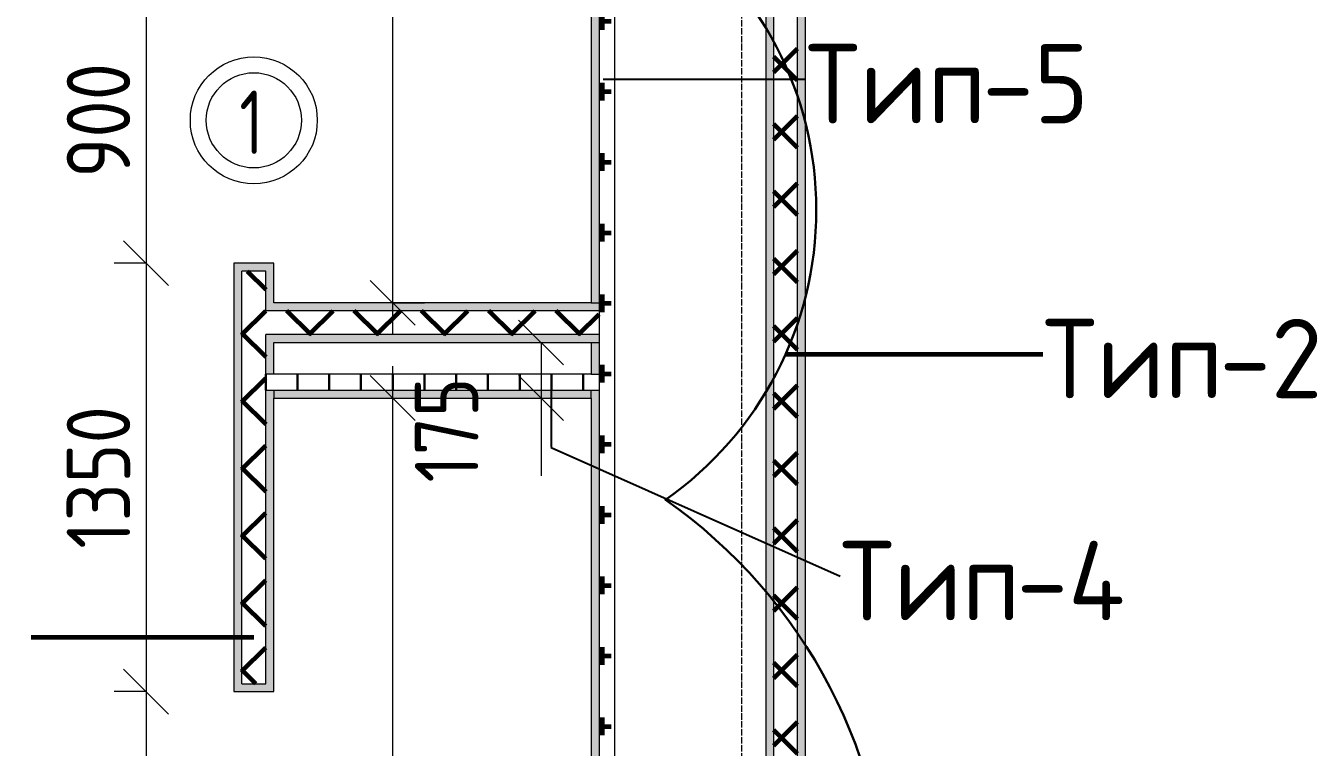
# Model space of a CAD drawing. Header units: millimetres. Extents: x -60946 to 138510, y -262288 to 24501.
# Drawn here: x -5446 to -1379, y -145218 to -142945 of the extents above; entities that cross this region are included whole.
import ezdxf

# ---------------------------------------------------------------- set-up
doc = ezdxf.new("R2010")
doc.units = ezdxf.units.MM
doc.linetypes.add('ADSK_Линия сетки', pattern=[25, 20, -2.5, 0, -2.5])
for name, color, linetype, lineweight in [('2)Тип-2', 3, 'Continuous', 60), ('2)Тип-5', 1, 'Continuous', 60), ('Марки дверей', 7, 'Continuous', 20), ('Оси', 7, 'Continuous', 9), ('Размеры', 7, 'Continuous', 9), ('Стены внутренние', 7, 'Continuous', 18), ('Стены штриховка', 7, 'Continuous', 9)]:
    doc.layers.add(name, color=color, linetype=linetype, lineweight=lineweight)
doc.layers.add('2)Тип-4', color=7, linetype='Continuous', lineweight=30, true_color=0x0080c0)
doc.styles.add('GOST Common_3', font='', dxfattribs={"width": 0.9, "height": 200})
doc.styles.add('GOST Common_4', font='', dxfattribs={"height": 250})
doc.styles.add('GOST Common_B', font='', dxfattribs={"width": 0.8, "height": 200})
doc.styles.get('GOST Common_3').set_extended_font_data('GOST Common')
doc.styles.get('GOST Common_4').set_extended_font_data('GOST Common')
doc.styles.get('GOST Common_B').set_extended_font_data('GOST Common', bold=True)
doc.dimstyles.new('ADSK_Основной_2_0', dxfattribs={"dimscale": 304.8, "dimtxt": 201.142999, "dimasz": 0.463911, "dimexe": 0.328084, "dimexo": 0.328084, "dimgap": 0.164042, "dimtad": 1, "dimdec": 3, "dimrnd": 0.001, "dimdsep": 46, "dimtxsty": 'GOST Common_3', "dimblk1": 'OBLIQUE', "dimblk2": 'OBLIQUE', "dimsah": 1, "dimcen": 0.09, "dimdle": 0.328084, "dimazin": 2, "dimtfac": 1, "dimtdec": 4, "dimtix": 1, "dimtmove": 0, "dimatfit": 3, "dimfxl": 1, "dimtvp": 1, "dimtolj": 1, "dimtzin": 0, "dimlwd": 20, "dimlwe": 20, "dimarcsym": 2})
doc.dimstyles.new('ADSK_Основной_2_0_2', dxfattribs={"dimscale": 304.8, "dimtxt": 201.142999, "dimasz": 0.463911, "dimexe": 0.328084, "dimexo": 0.328084, "dimgap": 0.164042, "dimtad": 1, "dimdec": 3, "dimrnd": 0.001, "dimdsep": 46, "dimtxsty": 'GOST Common_3', "dimblk1": 'OBLIQUE', "dimblk2": 'OBLIQUE', "dimsah": 1, "dimcen": 0.09, "dimdle": 0.328084, "dimazin": 2, "dimtfac": 1, "dimtdec": 4, "dimtix": 1, "dimtmove": 0, "dimatfit": 3, "dimfxl": 1, "dimtvp": 1, "dimtolj": 1, "dimtzin": 0, "dimlwd": 20, "dimlwe": 20, "dimarcsym": 2})
pattern_1 = [(45, (9.36, -150597.75), (-106.066, 106.066), []), (135, (9.36, -150597.75), (-106.066, -106.066), [])]

# ---------------------------------------------------------------- blocks, each defined once
blk = doc.blocks.new('_Oblique')
at = {"color": 0, "linetype": 'ByBlock', "lineweight": -2}
blk.add_line((-0.5, -0.5), (0.5, 0.5), dxfattribs=at)
blk = doc.blocks.new('*D5499')
at = {"layer": 'Defpoints', "color": 0, "transparency": 16777216}
for p in [(-4967.6, -142792.8), (-5067.6, -143692.8), (-4967.6, -143692.8)]:
    blk.add_point(p, dxfattribs=at)
at = {"layer": 'Размеры', "color": 0, "lineweight": 20, "transparency": 16777216}
for p, q in [((-5067.6, -142692.8), (-5067.6, -143792.8)), ((-5067.6, -142792.8), (-5167.6, -142792.8)), ((-5067.6, -143692.8), (-5167.6, -143692.8))]:
    blk.add_line(p, q, dxfattribs=at)
at = {"layer": 'Размеры', "color": 0, "lineweight": 20, "transparency": 16777216, "xscale": 141.4, "yscale": 141.4, "zscale": 141.4}
for p, rotation in [((-5067.6, -142792.8), 90), ((-5067.6, -143692.8), 270)]:
    blk.add_blockref('_Oblique', p, dxfattribs=dict(at, rotation=rotation))
at = {"layer": 'Размеры', "color": 0, "lineweight": 9, "transparency": 16777216, "insert": (-5217.6, -143242.8), "char_height": 200, "width": 454.106, "attachment_point": 5, "rotation": 90, "style": 'GOST Common_3'}
blk.add_mtext('\\A1;900', dxfattribs=at)
blk = doc.blocks.new('*D5500')
at = {"layer": 'Defpoints', "color": 0, "transparency": 16777216}
for p in [(-4967.6, -143692.8), (-5067.6, -145042.8), (-4967.6, -145042.8)]:
    blk.add_point(p, dxfattribs=at)
at = {"layer": 'Размеры', "color": 0, "lineweight": 20, "transparency": 16777216}
for p, q in [((-5067.6, -143592.8), (-5067.6, -145142.8)), ((-5067.6, -143692.8), (-5167.6, -143692.8)), ((-5067.6, -145042.8), (-5167.6, -145042.8))]:
    blk.add_line(p, q, dxfattribs=at)
at = {"layer": 'Размеры', "color": 0, "lineweight": 20, "transparency": 16777216, "xscale": 141.4, "yscale": 141.4, "zscale": 141.4}
for p, rotation in [((-5067.6, -143692.8), 90), ((-5067.6, -145042.8), 270)]:
    blk.add_blockref('_Oblique', p, dxfattribs=dict(at, rotation=rotation))
at = {"layer": 'Размеры', "color": 0, "lineweight": 9, "transparency": 16777216, "insert": (-5217.6, -144367.8), "char_height": 200, "width": 560.473, "attachment_point": 5, "rotation": 90, "style": 'GOST Common_3'}
blk.add_mtext('\\A1;1350', dxfattribs=at)
blk = doc.blocks.new('*D5501')
at = {"layer": 'Defpoints', "color": 0, "transparency": 16777216}
for p in [(-4967.6, -145042.8), (-5067.6, -145942.8), (-4967.6, -145942.8)]:
    blk.add_point(p, dxfattribs=at)
at = {"layer": 'Размеры', "color": 0, "lineweight": 20, "transparency": 16777216}
for p, q in [((-5067.6, -144942.8), (-5067.6, -146042.8)), ((-5067.6, -145042.8), (-5167.6, -145042.8)), ((-5067.6, -145942.8), (-5167.6, -145942.8))]:
    blk.add_line(p, q, dxfattribs=at)
at = {"layer": 'Размеры', "color": 0, "lineweight": 20, "transparency": 16777216, "xscale": 141.4, "yscale": 141.4, "zscale": 141.4}
for p, rotation in [((-5067.6, -145042.8), 90), ((-5067.6, -145942.8), 270)]:
    blk.add_blockref('_Oblique', p, dxfattribs=dict(at, rotation=rotation))
at = {"layer": 'Размеры', "color": 0, "lineweight": 9, "transparency": 16777216, "insert": (-5217.6, -145492.8), "char_height": 200, "width": 454.106, "attachment_point": 5, "rotation": 90, "style": 'GOST Common_3'}
blk.add_mtext('\\A1;900', dxfattribs=at)
blk = doc.blocks.new('*D5510')
at = {"layer": 'Defpoints', "color": 0, "transparency": 16777216}
for p in [(-4390.7, -141392.8), (-4290.7, -141392.8), (-4390.7, -143817.8)]:
    blk.add_point(p, dxfattribs=at)
at = {"layer": 'Размеры', "color": 0, "lineweight": 20, "transparency": 16777216}
for p, q in [((-4290.7, -143917.8), (-4290.7, -141292.8)), ((-4290.7, -141392.8), (-4190.7, -141392.8)), ((-4290.7, -143817.8), (-4190.7, -143817.8))]:
    blk.add_line(p, q, dxfattribs=at)
at = {"layer": 'Размеры', "color": 0, "lineweight": 20, "transparency": 16777216, "xscale": 141.4, "yscale": 141.4, "zscale": 141.4}
for p, rotation in [((-4290.7, -141392.8), 90), ((-4290.7, -143817.8), 270)]:
    blk.add_blockref('_Oblique', p, dxfattribs=dict(at, rotation=rotation))
at = {"layer": 'Размеры', "color": 0, "lineweight": 9, "transparency": 16777216, "insert": (-4440.7, -142605.3), "char_height": 200, "width": 625.93, "attachment_point": 5, "rotation": 90, "style": 'GOST Common_3'}
blk.add_mtext('\\A1;2425', dxfattribs=at)
blk = doc.blocks.new('*D5511')
at = {"layer": 'Defpoints', "color": 0, "transparency": 16777216}
for p in [(-4390.7, -144117.8), (-4290.7, -144117.8), (-4390.7, -146917.8)]:
    blk.add_point(p, dxfattribs=at)
at = {"layer": 'Размеры', "color": 0, "lineweight": 20, "transparency": 16777216}
for p, q in [((-4290.7, -147017.8), (-4290.7, -144017.8)), ((-4290.7, -144117.8), (-4190.7, -144117.8)), ((-4290.7, -146917.8), (-4190.7, -146917.8))]:
    blk.add_line(p, q, dxfattribs=at)
at = {"layer": 'Размеры', "color": 0, "lineweight": 20, "transparency": 16777216, "xscale": 141.4, "yscale": 141.4, "zscale": 141.4}
for p, rotation in [((-4290.7, -144117.8), 90), ((-4290.7, -146917.8), 270)]:
    blk.add_blockref('_Oblique', p, dxfattribs=dict(at, rotation=rotation))
at = {"layer": 'Размеры', "color": 0, "lineweight": 9, "transparency": 16777216, "insert": (-4440.7, -145517.8), "char_height": 200, "width": 605.475, "attachment_point": 5, "rotation": 90, "style": 'GOST Common_3'}
blk.add_mtext('\\A1;2800', dxfattribs=at)
blk = doc.blocks.new('*D5512')
at = {"layer": 'Defpoints', "color": 0, "transparency": 16777216}
for p in [(-4390.7, -143942.8), (-3823.4, -143942.8), (-4390.7, -144117.8)]:
    blk.add_point(p, dxfattribs=at)
at = {"layer": 'Размеры', "color": 0, "lineweight": 20, "transparency": 16777216}
for p, q in [((-4290.7, -143942.8), (-3723.4, -143942.8)), ((-3823.4, -143942.8), (-3823.4, -144217.8)), ((-4290.7, -144117.8), (-3723.4, -144117.8)), ((-3823.4, -144117.8), (-3823.4, -144362.8))]:
    blk.add_line(p, q, dxfattribs=at)
at = {"layer": 'Размеры', "color": 0, "lineweight": 20, "transparency": 16777216, "xscale": 141.4, "yscale": 141.4, "zscale": 141.4}
for p, rotation in [((-3823.4, -143942.8), 90), ((-3823.4, -144117.8), 270)]:
    blk.add_blockref('_Oblique', p, dxfattribs=dict(at, rotation=rotation))
at = {"layer": 'Размеры', "color": 0, "lineweight": 9, "transparency": 16777216, "insert": (-4221, -144384), "char_height": 200, "width": 409.104, "attachment_point": 1, "rotation": 90, "line_spacing_factor": 1.022761, "style": 'GOST Common_3'}
blk.add_mtext('\\A1;175', dxfattribs=at)
blk = doc.blocks.new('М_двери1 - Марка экземпляра 2-3719212-Кладочный план 3-го этажа')
at = {"layer": 'Марки дверей'}
for radius in [2, 1.5]:
    blk.add_circle((0, 0), radius, dxfattribs=at)

msp = doc.modelspace()

# ---------------------------------------------------------------- hatches: boundary and pattern name
at = {"layer": '2)Тип-2'}
h = msp.add_hatch(color=256, dxfattribs=at)
h.paths.add_polyline_path([(-4765.6385, -147642.7816), (-4765.6385, -145967.7816), (-4790.6385, -145967.7816), (-4790.6385, -147642.7816)])
h.paths.add_polyline_path([(-4790.6385, -145017.7816), (-4765.6385, -145017.7816), (-4765.6385, -143717.7816), (-4790.6385, -143717.7816)])
h.paths.add_polyline_path([(-4765.6385, -142767.7816), (-4765.6385, -141292.7816), (-4790.6385, -141292.7816), (-4790.6385, -142767.7816)])
h = msp.add_hatch(dxfattribs=at)
h.set_pattern_fill('FP_4', color=256, style=0, pattern_type=2)
h.set_pattern_definition(pattern_1)
h.paths.add_polyline_path([(-4765.6385, -147667.7816), (-4690.6385, -147667.7816), (-4690.6385, -145967.7816), (-4765.6385, -145967.7816), (-4765.6385, -147642.7816)])
h.paths.add_polyline_path([(-4690.6385, -145017.7816), (-4690.6385, -143717.7816), (-4765.6385, -143717.7816), (-4765.6385, -145017.7816)])
h.paths.add_polyline_path([(-4765.6385, -142767.7816), (-4690.6385, -142767.7816), (-4690.6385, -141367.7816), (-4765.6385, -141367.7816), (-4765.6385, -141392.7816)])
h = msp.add_hatch(color=256, dxfattribs=at)
h.paths.add_polyline_path([(-4690.6385, -147642.7816), (-4665.6385, -147642.7816), (-4665.6385, -146992.7816), (-4690.6385, -146992.7816)])
h.paths.add_polyline_path([(-4690.6385, -146942.7816), (-4665.6385, -146942.7816), (-4665.6385, -145942.7816), (-4790.6385, -145942.7816), (-4790.6385, -145967.7816), (-4690.6385, -145967.7816), (-4690.6385, -146327.6055)])
h.paths.add_polyline_path([(-4665.6385, -145042.7816), (-4665.6385, -144092.7816), (-4690.6385, -144092.7816), (-4690.6385, -145017.7816), (-4790.6385, -145017.7816), (-4790.6385, -145042.7816)])
h.paths.add_polyline_path([(-4665.6385, -144042.7816), (-4665.6385, -143917.7816), (-4690.6385, -143917.7816), (-4690.6385, -144042.7816)])
h.paths.add_polyline_path([(-4665.6385, -143842.7816), (-4665.6385, -143692.7816), (-4790.6385, -143692.7816), (-4790.6385, -143717.7816), (-4690.6385, -143717.7816), (-4690.6385, -143842.7816)])
h.paths.add_polyline_path([(-4665.6385, -142792.7816), (-4665.6385, -141392.7816), (-4690.6385, -141392.7816), (-4690.6385, -142767.7816), (-4790.6385, -142767.7816), (-4790.6385, -142792.7816)])
h = msp.add_hatch(color=256, dxfattribs=at)
h.paths.add_polyline_path([(-3090.6385, -146992.7816), (-3090.6385, -141842.7816), (-3115.6385, -141842.7816), (-3115.6385, -146992.7816)])
h.paths.add_polyline_path([(-3115.6385, -141792.7816), (-3090.6385, -141792.7816), (-3090.6385, -141392.7816), (-3115.6385, -141392.7816)])
h = msp.add_hatch(dxfattribs=at)
h.set_pattern_fill('FP_4', color=256, style=0, pattern_type=2)
h.set_pattern_definition(pattern_1)
h.paths.add_polyline_path([(-3015.6385, -146942.7816), (-3015.6385, -141392.7816), (-3090.6385, -141392.7816), (-3090.6385, -146942.7816)])
for points in [[(-2990.6385, -146942.7816), (-2990.6385, -141392.7816), (-3015.6385, -141392.7816), (-3015.6385, -146942.7816)], [(-3914.0021, -143842.7816), (-3640.6385, -143842.7816), (-3640.6385, -143817.7816), (-4665.6385, -143817.7816), (-4665.6385, -143842.7816)], [(-3640.6385, -143942.7816), (-3640.6385, -143917.7816), (-4665.6385, -143917.7816), (-4665.6385, -143942.7816), (-3665.6385, -143942.7816)]]:
    msp.add_hatch(color=256, dxfattribs=at).paths.add_polyline_path(points)
h = msp.add_hatch(dxfattribs=at)
h.set_pattern_fill('FP_4', color=256, style=0, pattern_type=2)
h.set_pattern_definition(pattern_1)
h.paths.add_polyline_path([(-3640.6385, -143917.7816), (-3640.6385, -143842.7816), (-4690.6385, -143842.7816), (-4690.6385, -143917.7816), (-3665.6385, -143917.7816)])
at = {"layer": '2)Тип-4', "true_color": 0x0080c0, "transparency": 33554687}
h = msp.add_hatch(dxfattribs=at)
h.set_pattern_fill('FP_6', color=142, style=0, pattern_type=2)
h.set_pattern_definition([(90, (9.36, -150597.75), (-100, 6e-15), [])])
h.paths.add_polyline_path([(-3640.6385, -144092.7816), (-3640.6385, -144042.7816), (-4690.6385, -144042.7816), (-4690.6385, -144092.7816), (-3665.6385, -144092.7816)])
msp.add_hatch(color=142, dxfattribs=at).paths.add_polyline_path([(-4665.6385, -144117.7816), (-3665.6385, -144117.7816), (-3665.6385, -144092.7816), (-4665.6385, -144092.7816)])
at = {"layer": '2)Тип-5', "true_color": 0xd50000}
h = msp.add_hatch(dxfattribs=at)
h.set_pattern_fill('FP_7', color=12, style=0, pattern_type=2)
h.set_pattern_definition([(0, (9.36, -150597.75), (111.125, 111.125), [55.562, -166.687]), (90, (37.14, -150625.53), (-111.125, 111.125), [55.562, -166.687])])
h.paths.add_polyline_path([(-3640.6385, -146942.7816), (-3590.6385, -146942.7816), (-3590.6385, -141367.7816), (-3640.6385, -141367.7816), (-3640.6385, -146917.7816)])
h = msp.add_hatch(color=12, dxfattribs=at)
h.paths.add_polyline_path([(-3640.6385, -146917.7816), (-3640.6385, -144092.7816), (-3665.6385, -144092.7816), (-3665.6385, -146917.7816)])
h.paths.add_polyline_path([(-3640.6385, -144042.7816), (-3640.6385, -143942.7816), (-3665.6385, -143942.7816), (-3665.6385, -144042.7816)])
h.paths.add_polyline_path([(-3640.6385, -143817.7816), (-3640.6385, -141392.7816), (-3665.6385, -141392.7816), (-3665.6385, -143817.7816)])

# ---------------------------------------------------------------- linework, layer by layer
at = {"layer": '2)Тип-2'}
for p, q in [((-3053.1385, -143979.2471), (-2242.4811, -143979.2471)), ((-4728.1385, -144871.9021), (-5429.9811, -144871.9021))]:
    msp.add_line(p, q, dxfattribs=at)
at = {"layer": '2)Тип-4', "lineweight": 25}
for p, q in [((-3792.057, -144080.2816), (-3792.057, -144273.9456)), ((-3792.057, -144273.9456), (-2881.2682, -144679.1095))]:
    msp.add_line(p, q, dxfattribs=at)
at = {"layer": '2)Тип-4', "color": 5}
msp.add_lwpolyline([(-10090.5283, -147215.644, -0.52056705), (-10090.5283, -144680.5579, -0.52056705), (-10090.5283, -143115.4729, -0.52056705), (-10090.5283, -141654.9888, -0.52056705), (-8570.9543, -141204.6452, -0.52056705), (-5899.531, -141204.6452, -0.52056705), (-3524.9462, -141204.6452, -0.52056705), (-3431.5557, -142612.4536, -0.52056705), (-3431.5557, -144438.0897, -0.52056705), (-3431.5557, -147145.511, -0.52056705), (-5497.3862, -147215.644, -0.52056705), (-8003.3429, -147215.644, -0.52056705)], format="xyb", close=True, dxfattribs=at)
at = {"layer": '2)Тип-5', "lineweight": 25}
msp.add_line((-3628.1385, -143113.2986), (-2989.2076, -143113.2986), dxfattribs=at)
at = {"layer": 'Оси', "linetype": 'ADSK_Линия сетки', "lineweight": 5}
msp.add_line((-3190.6385, -161571.6329), (-3190.6385, -126096.8365), dxfattribs=at)
at = {"layer": 'Стены внутренние', "lineweight": 5}
for p, q in [((-3665.6385, -141392.7816), (-3665.6385, -143817.7816)), ((-2990.6385, -146917.7816), (-2990.6385, -141392.7816)), ((-3590.6385, -146992.7816), (-3590.6385, -141867.7816)), ((-3115.6385, -141867.7816), (-3115.6385, -146992.7816)), ((-4790.6385, -143692.7816), (-4790.6385, -145042.7816)), ((-4665.6385, -143692.7816), (-4790.6385, -143692.7816)), ((-4665.6385, -143817.7816), (-4665.6385, -143692.7816)), ((-3665.6385, -143817.7816), (-4665.6385, -143817.7816)), ((-4665.6385, -144042.7816), (-4665.6385, -143942.7816)), ((-4665.6385, -143942.7816), (-3665.6385, -143942.7816)), ((-3665.6385, -143942.7816), (-3665.6385, -144042.7816)), ((-3665.6385, -144042.7816), (-4665.6385, -144042.7816)), ((-4665.6385, -145042.7816), (-4665.6385, -144117.7816)), ((-4665.6385, -144117.7816), (-3665.6385, -144117.7816)), ((-3665.6385, -144117.7816), (-3665.6385, -146917.7816)), ((-4790.6385, -145042.7816), (-4665.6385, -145042.7816))]:
    msp.add_line(p, q, dxfattribs=at)
at = {"layer": 'Стены штриховка', "lineweight": 9}
for p, q in [((-3640.6385, -141367.7816), (-3640.6385, -146942.7816)), ((-3090.6385, -146992.7816), (-3090.6385, -141392.7816)), ((-3015.6385, -146942.7816), (-3015.6385, -141392.7816)), ((-4690.6385, -143717.7816), (-4765.6385, -143717.7816)), ((-4765.6385, -145017.7816), (-4765.6385, -143717.7816)), ((-4690.6385, -143842.7816), (-4690.6385, -143717.7816)), ((-3665.6385, -143817.7816), (-3640.6385, -143817.7816)), ((-3640.6385, -143842.7816), (-4690.6385, -143842.7816)), ((-4690.6385, -145017.7816), (-4690.6385, -143917.7816)), ((-3640.6385, -143917.7816), (-4690.6385, -143917.7816)), ((-3665.6385, -143942.7816), (-3640.6385, -143942.7816)), ((-4665.6385, -144042.7816), (-4690.6385, -144042.7816)), ((-3665.6385, -144042.7816), (-3640.6385, -144042.7816)), ((-4690.6385, -144092.7816), (-3640.6385, -144092.7816)), ((-4665.6385, -144092.7816), (-4665.6385, -144117.7816)), ((-3665.6385, -144117.7816), (-3665.6385, -144092.7816)), ((-4765.6385, -145017.7816), (-4690.6385, -145017.7816))]:
    msp.add_line(p, q, dxfattribs=at)

# ---------------------------------------------------------------- block references
at = {"layer": 'Марки дверей', "lineweight": 5, "xscale": 99.99999999999993, "yscale": 99.99999999999993, "zscale": 99.99999999999993}
msp.add_blockref('М_двери1 - Марка экземпляра 2-3719212-Кладочный план 3-го этажа', (-4728.1385, -143242.7816), dxfattribs=at)

# ---------------------------------------------------------------- texts
at = {"layer": '2)Тип-2', "color": 116, "lineweight": 9, "true_color": 0x008040, "char_height": 250, "attachment_point": 1, "style": 'GOST Common_4'}
for s, insert, width in [('Тип', (-2242.4811, -143868.32), 673.4175), ('-2', (-1686.8561, -143868.32), 432.91125)]:
    msp.add_mtext(s, dxfattribs=dict(at, insert=insert, width=width))
at = {"layer": '2)Тип-4', "color": 116, "lineweight": 30, "true_color": 0x008040, "char_height": 250, "attachment_point": 1, "style": 'GOST Common_4'}
for s, insert, width in [('Тип', (-2881.2682, -144568.1825), 673.4175), ('-4', (-2325.6432, -144568.1825), 456.961875)]:
    msp.add_mtext(s, dxfattribs=dict(at, insert=insert, width=width))
at = {"layer": '2)Тип-5', "color": 116, "lineweight": 9, "true_color": 0x008040, "char_height": 250, "attachment_point": 1, "style": 'GOST Common_4'}
for s, insert, width in [('Тип', (-2989.2076, -143002.3715), 673.4175), ('-5', (-2433.5826, -143002.3715), 432.91125)]:
    msp.add_mtext(s, dxfattribs=dict(at, insert=insert, width=width))
at = {"layer": 'Марки дверей', "lineweight": 5, "insert": (-4773.7959, -143149.1227), "char_height": 200, "width": 102.616, "attachment_point": 1, "style": 'GOST Common_B'}
msp.add_mtext('\\fGOST Common|b1|i0|c204|p34|;\\W.8;1', dxfattribs=at)

# ---------------------------------------------------------------- dimensions: what is measured, and where the dimension line sits
at = {"layer": 'Размеры', "lineweight": 9}
for base, p1, p2, override, picture, middle in [((-4290.6948, -141392.7816), (-4390.6797, -143817.7816), (-4390.6797, -141392.7816), {"dimpost": '<>', "dimfxl": 2425}, '*D5510', (-4440.6948, -142605.2816)), ((-5067.6055, -143692.7816), (-4967.6206, -142792.7816), (-4967.6206, -143692.7816), {"dimpost": '<>', "dimfxl": 900}, '*D5499', (-5217.6055, -143242.7816)), ((-5067.6055, -145042.7816), (-4967.6206, -143692.7816), (-4967.6206, -145042.7816), {"dimpost": '<>', "dimfxl": 1350}, '*D5500', (-5217.6055, -144367.7816)), ((-4290.6948, -144117.7816), (-4390.6797, -146917.7816), (-4390.6797, -144117.7816), {"dimpost": '<>', "dimfxl": 2800}, '*D5511', (-4440.6948, -145517.7816)), ((-5067.6055, -145942.7816), (-4967.6206, -145042.7816), (-4967.6206, -145942.7816), {"dimpost": '<>', "dimfxl": 900}, '*D5501', (-5217.6055, -145492.7816))]:
    dim = msp.add_linear_dim(base=base, p1=p1, p2=p2, angle=90, dimstyle='ADSK_Основной_2_0_2', override=override, dxfattribs=at)
    dim.commit()
    dim.dimension.update_dxf_attribs({"geometry": picture, "text_midpoint": middle})
dim = msp.add_linear_dim(base=(-3823.4018, -143942.7816), p1=(-4390.6797, -144117.7816), p2=(-4390.6797, -143942.7816), angle=90, dimstyle='ADSK_Основной_2_0', override={"dimpost": '<>', "dimfxl": 175}, dxfattribs=at)
dim.commit()
dim.dimension.update_dxf_attribs({"geometry": '*D5512', "text_midpoint": (-4087.6875, -144362.7588), "dimtype": 160, "text_rotation": 90})

doc.saveas('drawing.dxf')
